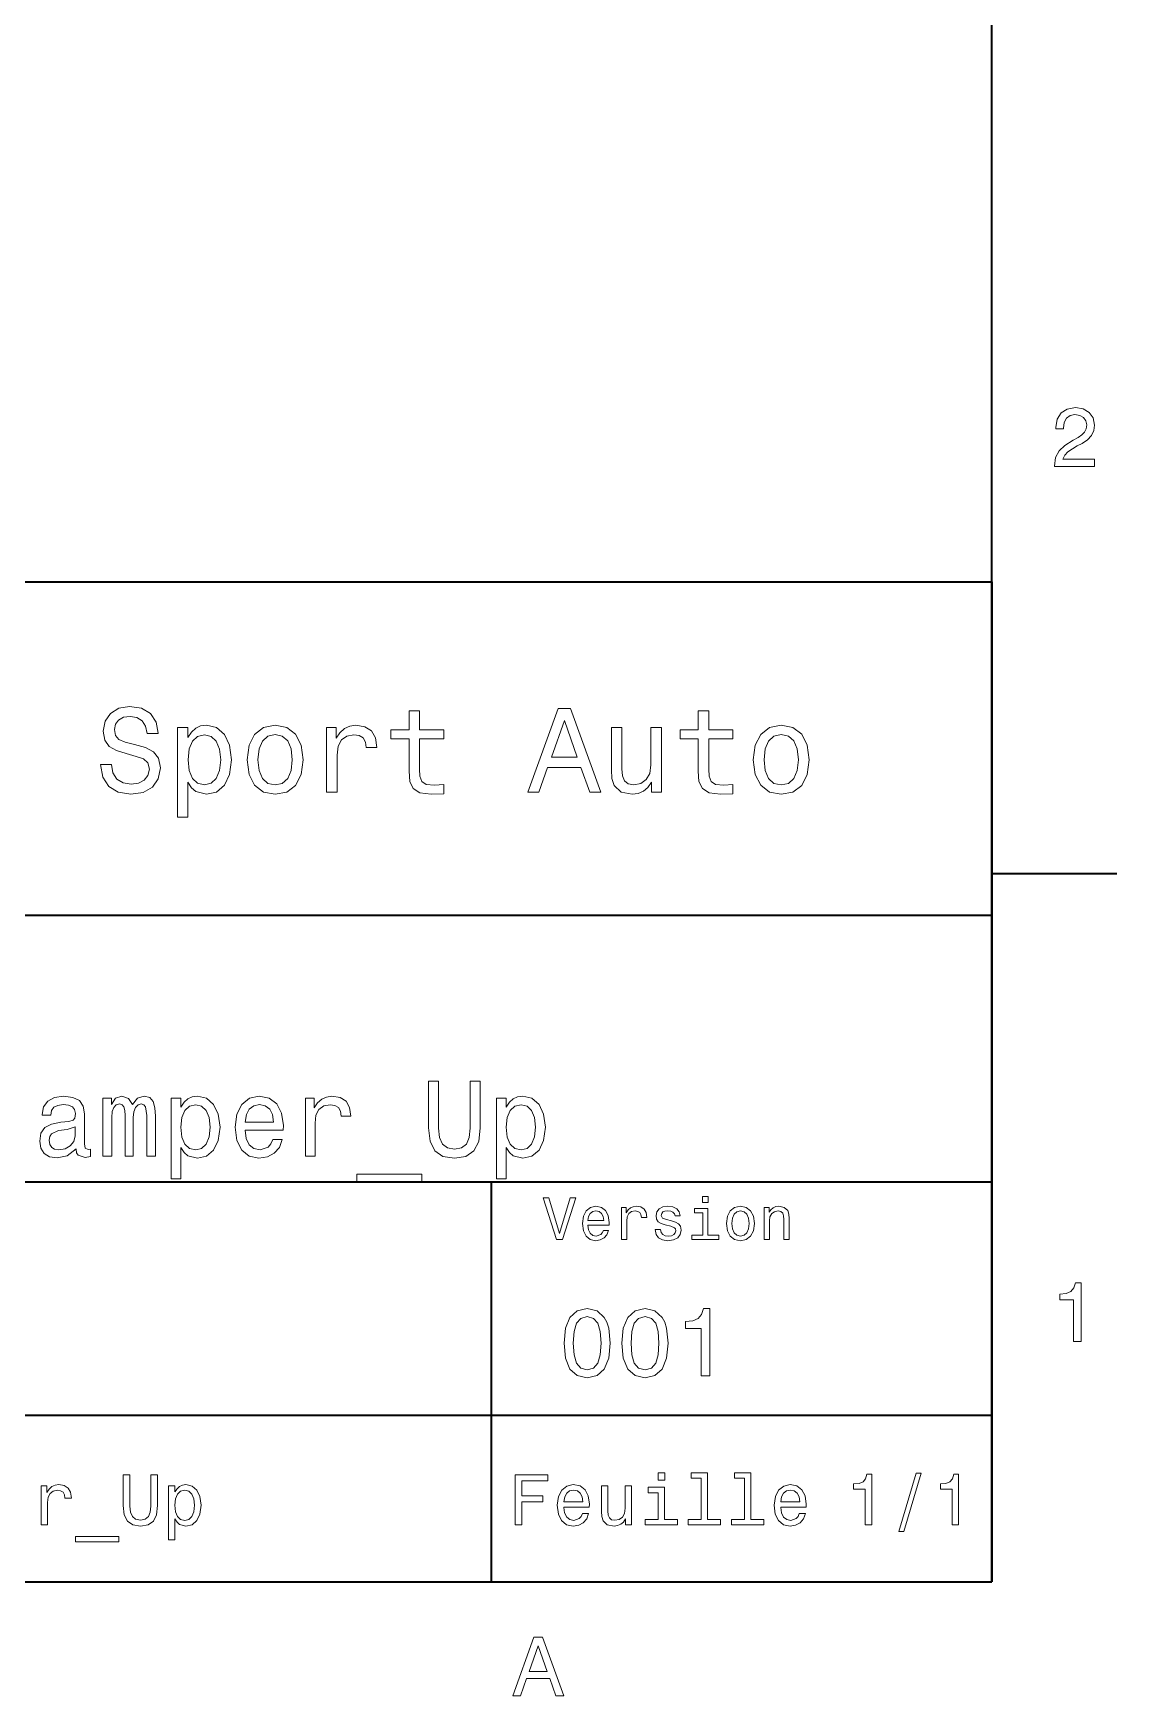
# Model space of a CAD drawing. Extents: x 0 to 297, y 0 to 210.
# Drawn here: x 229.5 to 294.5, y 3.2 to 102.9 of the extents above; entities that cross this region are included whole.
import ezdxf

# ---------------------------------------------------------------- set-up
doc = ezdxf.new("R2010")
doc.units = 0

msp = doc.modelspace()

# ---------------------------------------------------------------- linework, layer by layer
at = {"color": 7, "lineweight": 35}
for p, q in [((287, 10), (287, 200)), ((97, 70), (287, 70)), ((287, 70), (287, 10)), ((162, 50), (287, 50)), ((162, 34), (287, 34)), ((257, 10), (257, 34)), ((162, 20), (287, 20)), ((10, 10), (287, 10)), ((97, 10), (287, 10))]:
    msp.add_line(p, q, dxfattribs=at)
at = {"color": 7, "lineweight": 35, "ltscale": 0.1875}
msp.add_line((287, 52.5), (294.5, 52.5), dxfattribs=at)
at = {"color": 7, "lineweight": 13}
for points in [[(290.76947, 76.916786), (293.175079, 76.916786), (293.175079, 77.350502), (291.273773, 77.350502), (291.3797, 77.587532), (291.561249, 77.784218), (292.121033, 78.142288), (292.418579, 78.293587), (292.751434, 78.510445), (292.988464, 78.762604), (293.124634, 79.060158), (293.175079, 79.398056), (293.089355, 79.821686), (292.852325, 80.154541), (292.489197, 80.366356), (292.020172, 80.442001), (291.536041, 80.35627), (291.167877, 80.119232), (290.930847, 79.740997), (290.850159, 79.241714), (290.850159, 79.171112), (291.309082, 79.171112), (291.309082, 79.211456), (291.354462, 79.554398), (291.490631, 79.806557), (291.707489, 79.967941), (291.994965, 80.023415), (292.287476, 79.972984), (292.504333, 79.846901), (292.645538, 79.650215), (292.695984, 79.403099), (292.660675, 79.171112), (292.56485, 78.974426), (292.403473, 78.802956), (292.181549, 78.651657), (291.884003, 78.490273), (291.389771, 78.177589), (291.041779, 77.844742), (290.835022, 77.441284), (290.76947, 76.931915)], [(234.20462, 59.030979), (233.548996, 59.030979), (233.693085, 58.267288), (234.053314, 57.70533), (234.608078, 57.366714), (235.357361, 57.244236), (236.099426, 57.359509), (236.654175, 57.67651), (237.007202, 58.17363), (237.136902, 58.82925), (237.028824, 59.420029), (236.726227, 59.801872), (236.236313, 60.054031), (235.580704, 60.241352), (235.018738, 60.378242), (234.651306, 60.536743), (234.442368, 60.767288), (234.377533, 61.127522), (234.442368, 61.451729), (234.629684, 61.696686), (234.917877, 61.862389), (235.314133, 61.920029), (235.71759, 61.84798), (236.034592, 61.653458), (236.24353, 61.32925), (236.344391, 60.889767), (237, 60.889767), (237, 60.904179), (236.884735, 61.581409), (236.546112, 62.085732), (236.01297, 62.402737), (235.292511, 62.510807), (234.644104, 62.402737), (234.139771, 62.100143), (233.815567, 61.631844), (233.700287, 61.026657), (233.793961, 60.486309), (234.067734, 60.118874), (234.5, 59.873917), (235.09079, 59.6866), (235.674362, 59.520893), (236.113831, 59.362389), (236.380402, 59.131844), (236.47406, 58.757202), (236.387619, 58.375359), (236.164276, 58.087173), (235.825653, 57.907059), (235.386169, 57.849422), (234.896255, 57.928673), (234.521622, 58.159222), (234.283875, 58.533859)], [(252.05043, 60.579971), (252.05043, 58.64193), (252.093658, 58.015129), (252.29538, 57.582851), (252.698853, 57.330688), (253.383286, 57.244236), (254.132568, 57.280258), (254.132568, 57.827808), (253.585022, 57.78458), (253.087891, 57.842216), (252.82132, 58.022331), (252.706055, 58.324928), (252.684448, 58.75), (252.684448, 60.579971), (254.132568, 60.579971), (254.132568, 61.120316), (252.684448, 61.120316), (252.684448, 62.251438), (252.05043, 62.251438), (252.05043, 61.120316), (250.955322, 61.120316), (250.955322, 60.579971)], [(259.175781, 57.381123), (259.838623, 57.381123), (260.364563, 58.850864), (262.360229, 58.850864), (262.886169, 57.381123), (263.563416, 57.381123), (261.733429, 62.388329), (260.998566, 62.388329)], [(269.399109, 60.579971), (269.399109, 58.64193), (269.442352, 58.015129), (269.644073, 57.582851), (270.047546, 57.330688), (270.731995, 57.244236), (271.481262, 57.280258), (271.481262, 57.827808), (270.933716, 57.78458), (270.436584, 57.842216), (270.170013, 58.022331), (270.054749, 58.324928), (270.033142, 58.75), (270.033142, 60.579971), (271.481262, 60.579971), (271.481262, 61.120316), (270.033142, 61.120316), (270.033142, 62.251438), (269.399109, 62.251438), (269.399109, 61.120316), (268.304016, 61.120316), (268.304016, 60.579971)], [(238.786743, 60.652016), (238.786743, 61.25), (238.15274, 61.25), (238.15274, 55.882565), (238.786743, 55.882565), (238.786743, 57.971901), (239.010101, 57.633286), (239.262253, 57.409943), (239.896271, 57.244236), (240.50145, 57.381123), (240.976959, 57.791786), (241.286743, 58.440201), (241.402023, 59.319164), (241.286743, 60.190922), (240.976959, 60.839336), (240.50145, 61.242794), (239.896271, 61.386887), (239.550446, 61.343658), (239.255051, 61.206772), (239.002899, 60.976223)], [(242.338623, 59.311958), (242.453888, 58.432995), (242.785309, 57.78458), (243.311249, 57.381123), (244.017303, 57.244236), (244.716141, 57.381123), (245.242081, 57.777374), (245.573486, 58.425793), (245.695969, 59.311958), (245.573486, 60.190922), (245.242081, 60.846542), (244.716141, 61.242794), (244.017303, 61.386887), (243.311249, 61.242794), (242.785309, 60.839336), (242.453888, 60.190922)], [(247.100861, 57.381123), (247.734863, 57.381123), (247.734863, 59.592937), (247.799713, 60.12608), (247.994232, 60.507923), (248.311249, 60.738472), (248.736313, 60.817722), (249.053314, 60.767288), (249.291077, 60.623199), (249.435165, 60.378242), (249.485596, 60.046829), (250.126801, 60.046829), (250.040344, 60.630402), (249.802597, 61.048271), (249.406342, 61.30043), (248.865997, 61.386887), (248.498566, 61.32925), (248.181549, 61.185158), (247.900574, 60.940201), (247.677246, 60.608788), (247.677246, 61.25), (247.100861, 61.25)], [(260.595093, 59.463257), (261.365997, 61.667866), (262.136902, 59.463257)], [(267.194519, 61.25), (266.560516, 61.25), (266.560516, 59.016571), (266.488464, 58.497837), (266.279541, 58.123196), (265.955322, 57.892651), (265.530243, 57.820602), (265.19165, 57.878242), (264.975494, 58.051151), (264.853027, 58.346542), (264.824219, 58.764408), (264.824219, 61.25), (264.190186, 61.25), (264.190186, 58.706772), (264.211792, 58.195244), (264.348694, 57.770172), (264.766571, 57.381123), (265.436584, 57.244236), (265.796814, 57.294666), (266.106628, 57.424351), (266.373199, 57.647694), (266.589325, 57.971901), (266.589325, 57.381123), (267.194519, 57.381123)], [(272.698853, 59.311958), (272.814117, 58.432995), (273.145508, 57.78458), (273.671448, 57.381123), (274.377502, 57.244236), (275.076355, 57.381123), (275.602295, 57.777374), (275.933716, 58.425793), (276.056183, 59.311958), (275.933716, 60.190922), (275.602295, 60.846542), (275.076355, 61.242794), (274.377502, 61.386887), (273.671448, 61.242794), (273.145508, 60.839336), (272.814117, 60.190922)], [(239.788193, 57.8134), (239.363129, 57.907059), (239.053314, 58.195244), (238.858795, 58.663544), (238.793945, 59.319164), (238.858795, 59.967579), (239.053314, 60.435879), (239.363129, 60.716858), (239.788193, 60.817722), (240.177246, 60.716858), (240.48703, 60.428673), (240.681564, 59.960373), (240.753601, 59.319164), (240.681564, 58.67075), (240.48703, 58.195244), (240.177246, 57.907059)], [(242.98703, 59.319164), (243.05188, 59.967579), (243.253601, 60.435879), (243.57782, 60.72406), (244.017303, 60.824928), (244.449585, 60.72406), (244.773773, 60.443081), (244.97551, 59.967579), (245.047546, 59.319164), (244.97551, 58.663544), (244.773773, 58.188038), (244.449585, 57.899853), (244.017303, 57.806194), (243.57782, 57.899853), (243.253601, 58.188038), (243.05188, 58.663544)], [(273.34726, 59.319164), (273.412109, 59.967579), (273.613831, 60.435879), (273.938019, 60.72406), (274.377502, 60.824928), (274.809784, 60.72406), (275.134003, 60.443081), (275.335724, 59.967579), (275.407776, 59.319164), (275.335724, 58.663544), (275.134003, 58.188038), (274.809784, 57.899853), (274.377502, 57.806194), (273.938019, 57.899853), (273.613831, 58.188038), (273.412109, 58.663544)], [(253.226227, 37.242073), (253.317001, 36.431557), (253.60231, 35.854465), (254.082138, 35.523773), (254.77594, 35.407059), (255.463257, 35.523773), (255.943085, 35.854465), (256.228394, 36.425072), (256.325653, 37.242073), (256.325653, 40.030258), (255.722626, 40.030258), (255.722626, 37.209652), (255.664276, 36.658501), (255.489197, 36.262966), (255.190918, 36.029537), (254.77594, 35.951729), (254.347992, 36.029537), (254.049713, 36.262966), (253.874634, 36.652016), (253.822769, 37.209652), (253.822769, 40.030258), (253.226227, 40.030258)], [(232.081421, 35.98415), (232.081421, 35.964695), (232.113831, 35.744236), (232.21109, 35.588615), (232.619598, 35.465416), (232.937317, 35.517288), (232.937317, 35.958214), (232.801147, 35.938759), (232.619598, 36.023052), (232.587173, 36.282421), (232.587173, 38.085014), (232.509369, 38.545387), (232.282425, 38.869595), (231.886887, 39.064121), (231.329254, 39.135445), (230.784576, 39.057636), (230.382568, 38.837173), (230.129684, 38.493515), (230.045395, 38.039623), (230.045395, 38.000721), (230.557648, 38.000721), (230.603027, 38.273052), (230.745682, 38.467579), (230.979111, 38.584293), (231.309799, 38.629681), (231.627533, 38.59726), (231.854462, 38.5), (231.990631, 38.331409), (232.036026, 38.09798), (232.010086, 37.825645), (231.906342, 37.68948), (231.646973, 37.624638), (231.160675, 37.572765), (230.603027, 37.456051), (230.207489, 37.248558), (229.97406, 36.924351), (229.90274, 36.444523), (229.96759, 36.016571), (230.168594, 35.698845), (230.492798, 35.497837), (230.940201, 35.426514), (231.543228, 35.562679)], [(233.689484, 35.530258), (234.214691, 35.530258), (234.214691, 37.858067), (234.247116, 38.208214), (234.344391, 38.461094), (234.493515, 38.610229), (234.688049, 38.668587), (234.843658, 38.616714), (234.947418, 38.48703), (234.999283, 38.266571), (235.018738, 37.974781), (235.018738, 35.530258), (235.511536, 35.530258), (235.511536, 37.858067), (235.543945, 38.201729), (235.641205, 38.454609), (235.796829, 38.610229), (235.991364, 38.668587), (236.146973, 38.616714), (236.250732, 38.48703), (236.315567, 37.974781), (236.315567, 35.530258), (236.84079, 35.530258), (236.84079, 37.935879), (236.808365, 38.435158), (236.70462, 38.817722), (236.497116, 39.051151), (236.159943, 39.135445), (235.764404, 39.005764), (235.459656, 38.629681), (235.219742, 38.999279), (234.817719, 39.135445), (234.44812, 39.005764), (234.195251, 38.642651), (234.195251, 39.012245), (233.689484, 39.012245)], [(238.358063, 38.474064), (238.358063, 39.012245), (237.787476, 39.012245), (237.787476, 34.181557), (238.358063, 34.181557), (238.358063, 36.061958), (238.559082, 35.757202), (238.786026, 35.556194), (239.356628, 35.407059), (239.901306, 35.530258), (240.329254, 35.899857), (240.608063, 36.483429), (240.711823, 37.274494), (240.608063, 38.059078), (240.329254, 38.642651), (239.901306, 39.005764), (239.356628, 39.135445), (239.045395, 39.096542), (238.779541, 38.973343), (238.552597, 38.76585)], [(242.222626, 37.105907), (244.505035, 37.105907), (244.511536, 37.371758), (244.407776, 38.117435), (244.122482, 38.675072), (243.668594, 39.012245), (243.065567, 39.135445), (242.47551, 39.005764), (242.021606, 38.642651), (241.729828, 38.052593), (241.626083, 37.274494), (241.723343, 36.476944), (242.015137, 35.893372), (242.46254, 35.530258), (243.046112, 35.407059), (243.55188, 35.491352), (243.966858, 35.711815), (244.271606, 36.061958), (244.446686, 36.528816), (243.882568, 36.528816), (243.765854, 36.269451), (243.59726, 36.074928), (243.117432, 35.919308), (242.747833, 35.990631), (242.469025, 36.217579), (242.28746, 36.587173), (242.222626, 37.086452)], [(245.840775, 35.530258), (246.411377, 35.530258), (246.411377, 37.520893), (246.469742, 38.000721), (246.644806, 38.344379), (246.930115, 38.551872), (247.312683, 38.623199), (247.597992, 38.577808), (247.811966, 38.448124), (247.94165, 38.227665), (247.98703, 37.929394), (248.564117, 37.929394), (248.486313, 38.454609), (248.272339, 38.830692), (247.91571, 39.057636), (247.429398, 39.135445), (247.098709, 39.083572), (246.8134, 38.953888), (246.560516, 38.733429), (246.359512, 38.435158), (246.359512, 39.012245), (245.840775, 39.012245)], [(257.875366, 38.474064), (257.875366, 39.012245), (257.304749, 39.012245), (257.304749, 34.181557), (257.875366, 34.181557), (257.875366, 36.061958), (258.076355, 35.757202), (258.303314, 35.556194), (258.873932, 35.407059), (259.418579, 35.530258), (259.846558, 35.899857), (260.125366, 36.483429), (260.229126, 37.274494), (260.125366, 38.059078), (259.846558, 38.642651), (259.418579, 39.005764), (258.873932, 39.135445), (258.562683, 39.096542), (258.296844, 38.973343), (258.069885, 38.76585)], [(239.259369, 35.919308), (238.876801, 36.003601), (238.597992, 36.262966), (238.422913, 36.684437), (238.364563, 37.274494), (238.422913, 37.858067), (238.597992, 38.279537), (238.876801, 38.532421), (239.259369, 38.623199), (239.609512, 38.532421), (239.888336, 38.273052), (240.0634, 37.851585), (240.128235, 37.274494), (240.0634, 36.690922), (239.888336, 36.262966), (239.609512, 36.003601)], [(242.222626, 37.585735), (242.293945, 38.033138), (242.469025, 38.363831), (242.734863, 38.564842), (243.085022, 38.636166), (243.42868, 38.564842), (243.694519, 38.363831), (243.856628, 38.033138), (243.914978, 37.585735)], [(258.776672, 35.919308), (258.394104, 36.003601), (258.115295, 36.262966), (257.940216, 36.684437), (257.881836, 37.274494), (257.940216, 37.858067), (258.115295, 38.279537), (258.394104, 38.532421), (258.776672, 38.623199), (259.126801, 38.532421), (259.40564, 38.273052), (259.580688, 37.851585), (259.645538, 37.274494), (259.580688, 36.690922), (259.40564, 36.262966), (259.126801, 36.003601)], [(232.016571, 36.749279), (231.938766, 36.412102), (231.731262, 36.152737), (231.420029, 35.98415), (231.037476, 35.925793), (230.791077, 35.958214), (230.615997, 36.061958), (230.505768, 36.243515), (230.473343, 36.496395), (230.499283, 36.723343), (230.603027, 36.885445), (231.018005, 37.067001), (231.543228, 37.14481), (232.016571, 37.30043)], [(248.920746, 34.453888), (248.920746, 34), (252.824203, 34), (252.824203, 34.453888)], [(261.71109, 33.03458), (261.08429, 30.905619), (260.439484, 33.03458), (260.09726, 33.03458), (260.904175, 30.530979), (261.264404, 30.530979), (262.053314, 33.03458)], [(269.992798, 33.117435), (269.657776, 33.117435), (269.657776, 32.757202), (269.992798, 32.757202)], [(262.784576, 31.40634), (264.052582, 31.40634), (264.056183, 31.554033), (263.998566, 31.9683), (263.840057, 32.278099), (263.587891, 32.465416), (263.252869, 32.533859), (262.925079, 32.461815), (262.672913, 32.260086), (262.510803, 31.932276), (262.453156, 31.5), (262.507202, 31.056915), (262.669312, 30.732708), (262.917877, 30.530979), (263.242065, 30.462536), (263.523041, 30.509365), (263.753601, 30.631844), (263.922913, 30.826368), (264.020172, 31.085733), (263.706787, 31.085733), (263.641937, 30.941643), (263.548279, 30.833572), (263.281708, 30.747118), (263.076355, 30.786743), (262.921478, 30.912823), (262.820618, 31.118155), (262.784576, 31.395533)], [(262.784576, 31.672911), (262.824219, 31.921469), (262.921478, 32.105186), (263.069153, 32.216858), (263.263702, 32.256485), (263.45462, 32.216858), (263.602295, 32.105186), (263.692352, 31.921469), (263.724792, 31.672911)], [(264.794678, 30.530979), (265.111664, 30.530979), (265.111664, 31.636887), (265.144104, 31.903458), (265.241364, 32.094379), (265.399841, 32.209652), (265.612396, 32.249279), (265.770905, 32.224064), (265.889771, 32.152016), (265.961823, 32.029537), (265.98703, 31.863832), (266.307648, 31.863832), (266.264404, 32.155621), (266.145538, 32.364552), (265.947418, 32.490635), (265.677246, 32.533859), (265.49353, 32.505043), (265.335022, 32.432995), (265.194519, 32.310516), (265.082855, 32.144814), (265.082855, 32.465416), (264.794678, 32.465416)], [(267.791779, 31.658501), (267.485596, 31.730547), (267.258636, 31.8134), (267.182983, 31.982708), (267.20462, 32.101585), (267.280273, 32.188038), (267.40274, 32.242073), (267.579254, 32.263687), (267.748566, 32.242073), (267.881836, 32.177231), (267.968292, 32.079971), (268.004333, 31.950287), (268.314117, 31.950287), (268.314117, 31.957493), (268.260101, 32.191643), (268.112396, 32.375359), (267.881836, 32.490635), (267.579254, 32.533859), (267.273041, 32.490635), (267.049713, 32.371758), (266.90921, 32.195244), (266.865997, 31.971901), (266.898407, 31.755764), (266.999268, 31.604465), (267.164978, 31.496397), (267.406342, 31.420748), (267.759369, 31.334293), (267.975494, 31.244236), (268.033142, 31.17219), (268.054749, 31.064121), (268.022339, 30.930836), (267.935883, 30.829971), (267.79538, 30.765129), (267.608063, 30.743515), (267.409943, 30.765129), (267.265839, 30.840778), (267.168579, 30.963255), (267.128967, 31.132565), (266.822754, 31.132565), (266.873199, 30.844379), (267.020905, 30.635447), (267.255035, 30.509365), (267.579254, 30.462536), (267.917877, 30.509365), (268.166412, 30.635447), (268.317719, 30.837175), (268.371765, 31.100143), (268.332123, 31.327089), (268.220459, 31.481987), (268.036743, 31.582851)], [(269.981995, 30.79755), (269.981995, 32.400574), (269.167877, 32.400574), (269.167877, 32.130402), (269.664978, 32.130402), (269.664978, 30.79755), (269.016571, 30.79755), (269.016571, 30.530979), (270.637604, 30.530979), (270.637604, 30.79755)], [(271.087891, 31.496397), (271.145538, 31.056915), (271.311249, 30.732708), (271.574219, 30.530979), (271.927246, 30.462536), (272.276672, 30.530979), (272.539612, 30.729107), (272.705322, 31.053314), (272.766571, 31.496397), (272.705322, 31.935879), (272.539612, 32.263687), (272.276672, 32.461815), (271.927246, 32.533859), (271.574219, 32.461815), (271.311249, 32.260086), (271.145538, 31.935879)], [(271.412109, 31.5), (271.444519, 31.824207), (271.54538, 32.058357), (271.707489, 32.20245), (271.927246, 32.25288), (272.143372, 32.20245), (272.305481, 32.061958), (272.406342, 31.824207), (272.442352, 31.5), (272.406342, 31.17219), (272.305481, 30.934437), (272.143372, 30.790344), (271.927246, 30.743515), (271.707489, 30.790344), (271.54538, 30.934437), (271.444519, 31.17219)], [(273.350159, 30.530979), (273.667145, 30.530979), (273.667145, 31.647694), (273.699554, 31.903458), (273.804047, 32.090778), (273.966125, 32.206051), (274.182281, 32.249279), (274.355194, 32.213257), (274.463257, 32.115993), (274.517303, 31.95389), (274.535309, 31.737751), (274.535309, 30.530979), (274.852295, 30.530979), (274.852295, 31.802593), (274.837891, 32.058357), (274.773041, 32.270893), (274.560516, 32.465416), (274.229095, 32.533859), (274.04538, 32.508644), (273.890503, 32.440201), (273.757202, 32.324928), (273.65274, 32.170029), (273.65274, 32.465416), (273.350159, 32.465416)], [(291.909241, 24.416786), (292.368164, 24.416786), (292.368164, 27.942001), (292.025208, 27.942001), (291.934448, 27.634365), (291.752899, 27.427593), (291.475525, 27.306557), (291.092224, 27.266211), (291.092224, 26.90814), (291.909241, 26.90814)], [(261.345825, 24.314121), (261.432281, 23.409224), (261.703156, 22.763689), (262.135437, 22.371759), (262.734863, 22.244957), (263.328522, 22.371759), (263.760803, 22.763689), (264.02594, 23.409224), (264.118164, 24.314121), (264.02594, 25.213257), (263.916412, 25.570606), (263.760803, 25.864553), (263.328522, 26.256485), (262.734863, 26.38905), (262.135437, 26.256485), (261.703156, 25.858791), (261.432281, 25.213257)], [(264.815552, 24.314121), (264.902008, 23.409224), (265.172913, 22.763689), (265.605194, 22.371759), (266.20462, 22.244957), (266.798279, 22.371759), (267.23056, 22.763689), (267.495667, 23.409224), (267.587891, 24.314121), (267.495667, 25.213257), (267.386169, 25.570606), (267.23056, 25.864553), (266.798279, 26.256485), (266.20462, 26.38905), (265.605194, 26.256485), (265.172913, 25.858791), (264.902008, 25.213257)], [(269.570618, 22.360231), (270.095093, 22.360231), (270.095093, 26.38905), (269.703156, 26.38905), (269.599426, 26.037464), (269.391937, 25.801153), (269.074921, 25.662825), (268.636902, 25.616714), (268.636902, 25.207493), (269.570618, 25.207493)], [(261.899139, 24.314121), (261.945251, 25.011528), (262.089325, 25.51297), (262.348694, 25.806917), (262.734863, 25.910664), (263.115265, 25.806917), (263.374634, 25.51297), (263.518738, 25.011528), (263.56485, 24.314121), (263.518738, 23.610952), (263.374634, 23.10951), (263.115265, 22.815563), (262.734863, 22.717581), (262.348694, 22.815563), (262.089325, 23.10951), (261.945251, 23.610952)], [(265.368866, 24.314121), (265.414978, 25.011528), (265.559082, 25.51297), (265.818451, 25.806917), (266.20462, 25.910664), (266.585022, 25.806917), (266.844391, 25.51297), (266.988464, 25.011528), (267.034576, 24.314121), (266.988464, 23.610952), (266.844391, 23.10951), (266.585022, 22.815563), (266.20462, 22.717581), (265.818451, 22.815563), (265.559082, 23.10951), (265.414978, 23.610952)], [(234.904907, 14.569885), (234.965424, 14.029539), (235.155624, 13.644813), (235.47551, 13.424352), (235.938049, 13.346542), (236.396255, 13.424352), (236.716141, 13.644813), (236.906342, 14.025216), (236.971191, 14.569885), (236.971191, 16.428675), (236.569168, 16.428675), (236.569168, 14.548271), (236.530273, 14.180836), (236.413544, 13.917148), (236.214706, 13.761528), (235.938049, 13.709655), (235.65274, 13.761528), (235.453888, 13.917148), (235.337189, 14.176514), (235.302597, 14.548271), (235.302597, 16.428675), (234.904907, 16.428675)], [(258.414978, 13.428675), (258.817017, 13.428675), (258.817017, 14.807637), (260.079254, 14.807637), (260.079254, 15.166427), (258.817017, 15.166427), (258.817017, 16.065563), (260.368866, 16.065563), (260.368866, 16.428675), (258.414978, 16.428675)], [(267.389038, 16.532421), (266.98703, 16.532421), (266.98703, 16.100145), (267.389038, 16.100145)], [(269.572052, 16.212536), (269.572052, 13.748559), (268.789612, 13.748559), (268.789612, 13.428675), (270.73056, 13.428675), (270.73056, 13.748559), (269.952454, 13.748559), (269.952454, 16.532421), (268.975494, 16.532421), (268.975494, 16.212536)], [(272.174347, 16.212536), (272.174347, 13.748559), (271.391937, 13.748559), (271.391937, 13.428675), (273.332855, 13.428675), (273.332855, 13.748559), (272.554749, 13.748559), (272.554749, 16.532421), (271.57782, 16.532421), (271.57782, 16.212536)], [(279.416443, 13.428675), (279.809814, 13.428675), (279.809814, 16.450289), (279.515839, 16.450289), (279.438049, 16.1866), (279.28241, 16.009367), (279.044678, 15.905621), (278.716125, 15.871038), (278.716125, 15.564121), (279.416443, 15.564121)], [(281.42218, 13.026657), (281.720459, 13.026657), (282.766571, 16.510807), (282.463989, 16.510807)], [(284.621033, 13.428675), (285.014404, 13.428675), (285.014404, 16.450289), (284.720459, 16.450289), (284.642639, 16.1866), (284.48703, 16.009367), (284.249268, 15.905621), (283.920746, 15.871038), (283.920746, 15.564121), (284.621033, 15.564121)], [(229.981277, 13.428675), (230.361679, 13.428675), (230.361679, 14.755764), (230.400574, 15.075649), (230.517303, 15.304755), (230.707489, 15.443084), (230.96254, 15.490635), (231.15274, 15.460375), (231.295395, 15.373919), (231.381851, 15.226946), (231.412109, 15.028098), (231.796829, 15.028098), (231.744965, 15.378242), (231.60231, 15.628963), (231.364563, 15.78026), (231.040344, 15.832133), (230.819885, 15.797551), (230.629684, 15.711096), (230.461105, 15.564121), (230.327087, 15.365274), (230.327087, 15.75), (229.981277, 15.75)], [(238.004333, 15.391211), (238.004333, 15.75), (237.623932, 15.75), (237.623932, 12.529539), (238.004333, 12.529539), (238.004333, 13.783141), (238.138336, 13.579971), (238.289642, 13.445966), (238.670044, 13.346542), (239.033142, 13.428675), (239.318451, 13.675073), (239.504333, 14.064121), (239.573486, 14.591499), (239.504333, 15.114553), (239.318451, 15.503603), (239.033142, 15.745678), (238.670044, 15.832133), (238.46254, 15.806196), (238.285309, 15.724064), (238.134018, 15.585735)], [(238.605194, 13.688041), (238.350159, 13.744237), (238.164276, 13.917148), (238.047562, 14.198127), (238.008652, 14.591499), (238.047562, 14.980548), (238.164276, 15.261528), (238.350159, 15.430116), (238.605194, 15.490635), (238.838623, 15.430116), (239.024506, 15.257205), (239.14122, 14.976225), (239.184448, 14.591499), (239.14122, 14.20245), (239.024506, 13.917148), (238.838623, 13.744237)], [(261.341492, 14.479107), (262.863098, 14.479107), (262.867432, 14.656341), (262.798279, 15.153459), (262.608063, 15.525217), (262.305481, 15.75), (261.903473, 15.832133), (261.510101, 15.745678), (261.207489, 15.503603), (261.01297, 15.110231), (260.943817, 14.591499), (261.008636, 14.059798), (261.203156, 13.67075), (261.501434, 13.428675), (261.890503, 13.346542), (262.227661, 13.402739), (262.504333, 13.549712), (262.707489, 13.783141), (262.824219, 14.09438), (262.44812, 14.09438), (262.370331, 13.92147), (262.257935, 13.791787), (261.938049, 13.688041), (261.69165, 13.735591), (261.505768, 13.886888), (261.384735, 14.133286), (261.341492, 14.466139)], [(261.341492, 14.798992), (261.389038, 15.097262), (261.505768, 15.317724), (261.682983, 15.45173), (261.916412, 15.49928), (262.145538, 15.45173), (262.322754, 15.317724), (262.430847, 15.097262), (262.469727, 14.798992)], [(265.400574, 15.75), (265.020172, 15.75), (265.020172, 14.409943), (264.976959, 14.098703), (264.851593, 13.873919), (264.657074, 13.735591), (264.402008, 13.692364), (264.198853, 13.726946), (264.069153, 13.830692), (263.995667, 14.007925), (263.978394, 14.258646), (263.978394, 15.75), (263.597992, 15.75), (263.597992, 14.224064), (263.610962, 13.917148), (263.693085, 13.662104), (263.943817, 13.428675), (264.345825, 13.346542), (264.561951, 13.376801), (264.747833, 13.454611), (264.907776, 13.588617), (265.037476, 13.783141), (265.037476, 13.428675), (265.400574, 13.428675)], [(267.376068, 13.748559), (267.376068, 15.672191), (266.399139, 15.672191), (266.399139, 15.347983), (266.995667, 15.347983), (266.995667, 13.748559), (266.21759, 13.748559), (266.21759, 13.428675), (268.162811, 13.428675), (268.162811, 13.748559)], [(274.353027, 14.479107), (275.874634, 14.479107), (275.878967, 14.656341), (275.809814, 15.153459), (275.619598, 15.525217), (275.317017, 15.75), (274.914978, 15.832133), (274.521606, 15.745678), (274.219025, 15.503603), (274.024506, 15.110231), (273.955322, 14.591499), (274.020172, 14.059798), (274.214691, 13.67075), (274.51297, 13.428675), (274.902008, 13.346542), (275.239197, 13.402739), (275.515839, 13.549712), (275.719025, 13.783141), (275.835724, 14.09438), (275.459656, 14.09438), (275.381836, 13.92147), (275.26944, 13.791787), (274.949554, 13.688041), (274.703186, 13.735591), (274.517303, 13.886888), (274.39624, 14.133286), (274.353027, 14.466139)], [(274.353027, 14.798992), (274.400574, 15.097262), (274.517303, 15.317724), (274.694519, 15.45173), (274.927948, 15.49928), (275.157074, 15.45173), (275.33429, 15.317724), (275.442352, 15.097262), (275.481262, 14.798992)], [(232.034592, 12.711096), (232.034592, 12.408502), (234.636902, 12.408502), (234.636902, 12.711096)], [(258.266846, 3.166787), (258.730835, 3.166787), (259.098999, 4.195605), (260.495972, 4.195605), (260.864105, 3.166787), (261.338165, 3.166787), (260.05719, 6.67183), (259.542786, 6.67183)], [(259.260376, 4.624279), (259.799988, 6.167507), (260.33963, 4.624279)]]:
    msp.add_lwpolyline(points, close=True, dxfattribs=at)

doc.saveas('drawing.dxf')
